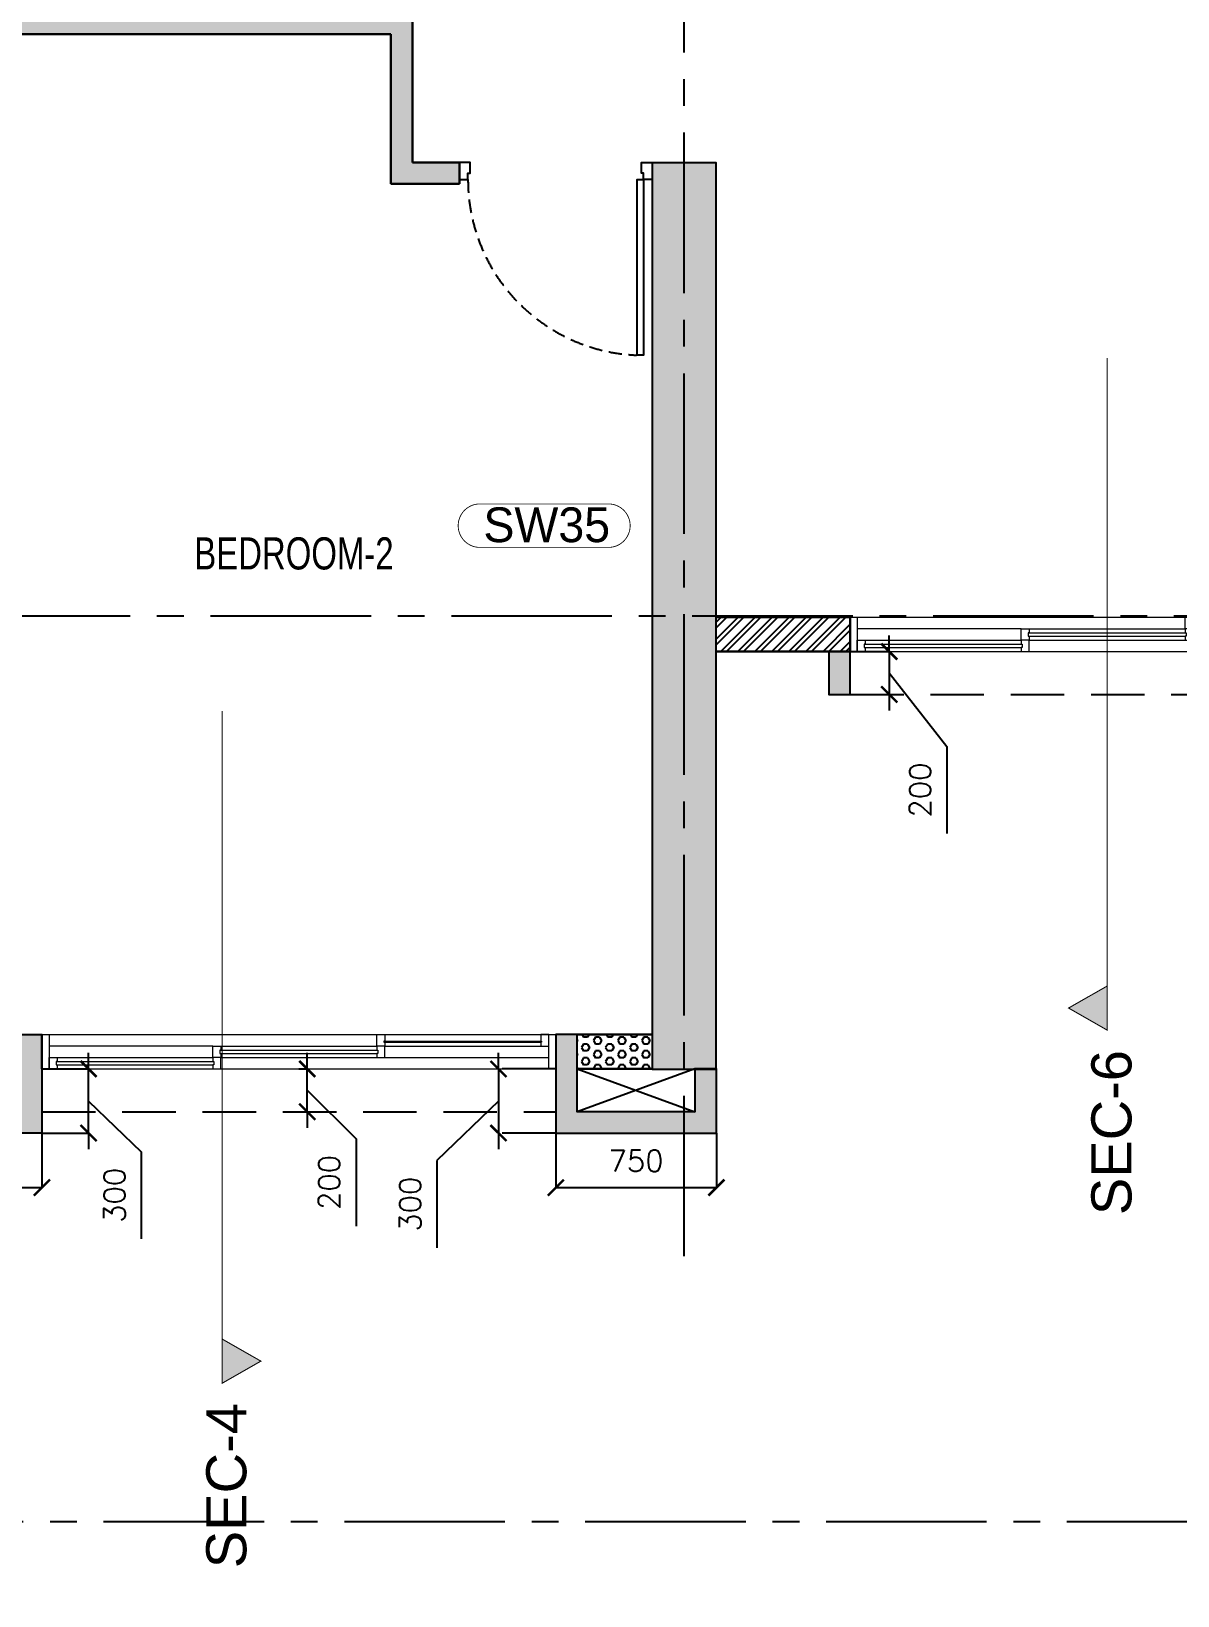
# Model space of a CAD drawing. Header units: millimetres. Extents: x 1181448 to 1317632, y -5734806 to -5633961.
# Drawn here: x 1187033 to 1192388, y -5722145 to -5714835 of the extents above; entities that cross this region are included whole.
import ezdxf

# ---------------------------------------------------------------- set-up
doc = ezdxf.new("R2010")
doc.units = ezdxf.units.MM
doc.header["$LTSCALE"] = 1000
doc.header["$MEASUREMENT"] = 0
for name, pattern in [('3BHK-A$1$AUDIT_D_120904163729-0', [0]), ('3BHK-A$1$HIDDEN', [0.375, 0.25, -0.125]), ('AUDIT_D_120904163729-0', [0]), ('T8(T9 IS SIMILAR) - TYPICAL FLOOR ELEVATION$1$AUDIT_D_120904163729-0', [0]), ('T8(T9 IS SIMILAR) - TYPICAL FLOOR ELEVATION$1$HIDDEN', [0.375, 0.25, -0.125]), ('T8_PROFILE SECTIONS$0$HIDDEN', [0.375, 0.25, -0.125]), ('T8_PROFILE SECTIONS$0$PHANTOM2', [1.25, 0.625, -0.125, 0.125, -0.125, 0.125, -0.125]), ('T8_REFUGE COLUMNS$0$CENTER2', [1.125, 0.75, -0.125, 0.125, -0.125])]:
    doc.linetypes.add(name, pattern=pattern)
doc.layers.get('0').update_dxf_attribs({"linetype": 'AUDIT_D_120904163729-0'})
for name, color, linetype in [('3BHK-A$0$A-DOOR-FULL', 2, 'Continuous'), ('3BHK-A$0$LEDGE WALL', 5, 'Continuous'), ('3BHK-A$1$A-HATCH -160', 251, '3BHK-A$1$AUDIT_D_120904163729-0'), ('A_dim', 1, 'Continuous'), ('T8(T9 IS SIMILAR) - REFUGE FLOOR$1$A_rail', 253, 'Continuous'), ('T8(T9 IS SIMILAR) - TYPICAL FLOOR ELEVATION$0$A-DIM', 1, 'T8(T9 IS SIMILAR) - TYPICAL FLOOR ELEVATION$1$AUDIT_D_120904163729-0'), ('T8(T9 IS SIMILAR) - TYPICAL FLOOR ELEVATION$1$A-WALL HATCH', 252, 'T8(T9 IS SIMILAR) - TYPICAL FLOOR ELEVATION$1$AUDIT_D_120904163729-0'), ('T8(T9 IS SIMILAR) - TYPICAL FLOOR ELEVATION$1$A-WALL-FEATURES', 6, 'T8(T9 IS SIMILAR) - TYPICAL FLOOR ELEVATION$1$AUDIT_D_120904163729-0'), ('T8_PROFILE SECTIONS$0$A-PROFILE SECTIONS', 81, 'T8_PROFILE SECTIONS$0$PHANTOM2'), ('T8_REFUGE COLUMNS$0$A-CENTERLINE', 193, 'T8_REFUGE COLUMNS$0$CENTER2'), ('T8_REFUGE COLUMNS$1$A-RCC COLS', 3, 'Continuous')]:
    doc.layers.add(name, color=color, linetype=linetype)
for name, color, linetype, lineweight in [('3BHK-A$0$a-Text', 4, 'Continuous', 0), ('3BHK-A$1$A-WALL- 160', 6, 'Continuous', 30), ('3BHK-A$1$Window', 4, 'Continuous', 20), ('T8(T9 IS SIMILAR) - REFUGE FLOOR$0$D&W', 8, 'Continuous', 25), ('T8_REFUGE COLUMNS$0$A-COLUMN NO size reduce', 81, 'Continuous', 25)]:
    doc.layers.add(name, color=color, linetype=linetype, lineweight=lineweight)
doc.layers.add('T8_REFUGE COLUMNS$0$COL-HATCH', color=7, linetype='Continuous', lineweight=25, true_color=0xa3a3a3)
doc.styles.add('3BHK-A$0$ARIAL ARROW', font='swisscl.ttf')
doc.styles.add('T8(T9 IS SIMILAR) - TYPICAL FLOOR ELEVATION$0$Romans 1', font='romans.shx', dxfattribs={"height": 100})
doc.styles.add('T8_PROFILE SECTIONS$0$arial', font='sanss___.ttf')
doc.styles.add('T8_REFUGE COLUMNS$0$STANDARD', font='GOTHIC.TTF')
doc.dimstyles.new('T8(T9 IS SIMILAR) - TYPICAL FLOOR ELEVATION$0$ALPINE S', dxfattribs={"dimscale": 0, "dimtxt": 100, "dimasz": 75, "dimexe": 0, "dimexo": 0, "dimgap": 75, "dimtad": 1, "dimdec": 0, "dimzin": 0, "dimdsep": 46, "dimtxsty": 'T8(T9 IS SIMILAR) - TYPICAL FLOOR ELEVATION$0$Romans 1', "dimblk": 'T8(T9 IS SIMILAR) - TYPICAL FLOOR ELEVATION$0$_ArchTick', "dimcen": 0.09, "dimclrd": 256, "dimclre": 256, "dimclrt": 7, "dimadec": 0, "dimazin": 0, "dimtfac": 1, "dimtdec": 0, "dimtofl": 0, "dimtmove": 1, "dimatfit": 0, "dimldrblk": 'T8(T9 IS SIMILAR) - TYPICAL FLOOR ELEVATION$0$_Open90', "dimfxl": 1, "dimtolj": 1, "dimtzin": 0, "dimarcsym": 0})

# ---------------------------------------------------------------- blocks, each defined once
blk = doc.blocks.new('T8_REFUGE COLUMNS')
at = {"layer": 'T8_REFUGE COLUMNS$0$COL-HATCH', "linetype": 'ByBlock'}
h = blk.add_hatch(color=256, dxfattribs=at)
h.dxf.hatch_style = 1
h.paths.add_polyline_path([(1189932.1, -5719684.9), (1190232.1, -5719684.9), (1190232.1, -5715449.9), (1189932.1, -5715449.9)])
at = {"layer": 'T8_REFUGE COLUMNS$0$A-CENTERLINE'}
for p, q in [((1190082.1, -5720558.8), (1190082.1, -5698299.6)), ((1223494.9, -5717567.4), (1182495.9, -5717567.4)), ((1217370.3, -5721799.9), (1182156.9, -5721799.9))]:
    blk.add_line(p, q, dxfattribs=at)
at = {"layer": 'T8_REFUGE COLUMNS$0$A-COLUMN NO size reduce', "linetype": 'ByBlock', "const_width": 3.9}
blk.add_lwpolyline([(1189128.3, -5717246.9, -1), (1189128.3, -5717043.7), (1189728.5, -5717043.7, -1), (1189728.5, -5717246.9)], format="xyb", close=True, dxfattribs=at)
at = {"layer": 'T8_REFUGE COLUMNS$1$A-RCC COLS', "linetype": 'ByBlock'}
blk.add_lwpolyline([(1189932.1, -5719684.9), (1190232.1, -5719684.9), (1190232.1, -5715449.9), (1189932.1, -5715449.9)], close=True, dxfattribs=at)
at = {"layer": 'T8_REFUGE COLUMNS$0$A-COLUMN NO size reduce', "linetype": 'ByBlock', "insert": (1189144.6, -5717059.9), "char_height": 162.5, "attachment_point": 1, "style": 'T8_REFUGE COLUMNS$0$STANDARD'}
blk.add_mtext_dynamic_manual_height_columns('SW35', width=444.685, gutter_width=500, heights=[0], dxfattribs=at)
blk = doc.blocks.new('*U456')
for points in [[(0, 0), (0, 820), (30, 820), (30, 0)], [(-40, 0), (0, 0), (0, -30), (10, -30), (10, -80), (-40, -80)], [(860, 0), (820, 0), (820, -30), (810, -30), (810, -80), (860, -80)]]:
    blk.add_lwpolyline(points, close=True)
at = {"color": 0, "linetype": 'ByBlock', "ltscale": 0.25}
blk.add_arc((-1.2, -0.5), 821.2, 0.03474, 87.62699, dxfattribs=at)
blk = doc.blocks.new('3BHK-A$1$2400')
at = {"layer": '3BHK-A$1$Window', "color": 1, "lineweight": 13}
for p, q in [((1151176.5, -5692111.9), (1148842.5, -5692111.9)), ((1149607.5, -5692111.9), (1148880, -5692111.9)), ((1149607.5, -5692218.6), (1148842.5, -5692218.6)), ((1149607.5, -5692165.3), (1148880, -5692165.3)), ((1150373.7, -5692165.3), (1149645, -5692165.3)), ((1150373.7, -5692218.6), (1149645, -5692218.6)), ((1150411.2, -5692165.3), (1151176.5, -5692165.3)), ((1151139, -5692218.6), (1150411.2, -5692218.6)), ((1150373.7, -5692271.9), (1148842.5, -5692271.9)), ((1151139, -5692271.9), (1150411.2, -5692271.9))]:
    blk.add_line(p, q, dxfattribs=at)
at = {"layer": '3BHK-A$1$Window', "color": 5, "lineweight": 13}
for p, q in [((1149607.5, -5692142.2), (1148880, -5692142.2)), ((1149607.5, -5692146.7), (1148880, -5692146.7)), ((1150373.7, -5692183.8), (1149645, -5692183.8)), ((1150373.7, -5692200), (1149645, -5692200)), ((1151139, -5692237.2), (1150411.2, -5692237.2)), ((1151139, -5692253.3), (1150411.2, -5692253.3))]:
    blk.add_line(p, q, dxfattribs=at)
at = {"layer": '3BHK-A$1$Window', "color": 4, "lineweight": 13}
for points in [[(1148842.5, -5692111.9), (1148809.5, -5692111.9), (1148809.5, -5692271.9), (1148842.5, -5692271.9)], [(1148880, -5692146.7), (1148880, -5692165.3), (1148842.5, -5692165.3), (1148842.5, -5692111.9), (1148880, -5692111.9), (1148880, -5692142.2), (1148875.5, -5692142.2), (1148875.5, -5692146.7)], [(1149607.5, -5692146.7), (1149607.5, -5692165.3), (1149645, -5692165.3), (1149645, -5692111.9), (1149607.5, -5692111.9), (1149607.5, -5692142.2), (1149612, -5692142.2), (1149612, -5692146.7)], [(1151209.5, -5692111.9), (1151176.5, -5692111.9), (1151176.5, -5692271.9), (1151209.5, -5692271.9)], [(1149645, -5692200), (1149645, -5692218.6), (1149607.5, -5692218.6), (1149607.5, -5692165.3), (1149645, -5692165.3), (1149645, -5692183.8), (1149640.5, -5692183.8), (1149640.5, -5692200)], [(1150373.7, -5692200), (1150373.7, -5692218.6), (1150411.2, -5692218.6), (1150411.2, -5692165.3), (1150373.7, -5692165.3), (1150373.7, -5692183.8), (1150378.2, -5692183.8), (1150378.2, -5692200)], [(1150411.2, -5692253.3), (1150411.2, -5692271.9), (1150373.7, -5692271.9), (1150373.7, -5692218.6), (1150411.2, -5692218.6), (1150411.2, -5692237.2), (1150406.7, -5692237.2), (1150406.7, -5692253.3)], [(1151139, -5692253.3), (1151139, -5692271.9), (1151176.5, -5692271.9), (1151176.5, -5692218.6), (1151139, -5692218.6), (1151139, -5692237.2), (1151143.5, -5692237.2), (1151143.5, -5692253.3)]]:
    blk.add_lwpolyline(points, close=True, dxfattribs=at)
blk = doc.blocks.new('3BHK-A')
at = {"layer": '3BHK-A$0$LEDGE WALL'}
h = blk.add_hatch(dxfattribs=at)
h.set_pattern_fill('HEX', color=8, scale=150, angle=180)
h.paths.add_polyline_path([(1189582.8, -5719684.7), (1189932.7, -5719684.7), (1189932.7, -5719524.7), (1189582.8, -5719524.7)])
at = {"layer": '3BHK-A$1$A-HATCH -160', "linetype": 'ByBlock'}
h = blk.add_hatch(dxfattribs=at)
h.set_pattern_fill('ZIGZAG', color=256, scale=250)
h.set_pattern_definition([(9e-15, (1e-08, 0), (31.25, 31.25), [31.25, -31.25]), (90, (31.25, 0), (-31.25, 31.25), [31.25, -31.25])])
h.paths.add_polyline_path([(1185182.8, -5714749.5), (1186532.7, -5714749.5), (1186532.7, -5714149.5), (1186632.7, -5714149.5), (1186632.7, -5714749.5), (1188712.7, -5714749.5), (1188712.7, -5714049.5), (1189032.5, -5714049.5), (1189032.5, -5714149.5), (1188812.7, -5714149.5), (1188812.7, -5715449.5), (1189032.5, -5715449.5), (1189032.5, -5715549.5), (1188712.7, -5715549.5), (1188712.7, -5714849.5), (1186632.7, -5714849.5), (1186632.7, -5715664.5), (1186532.7, -5715664.5), (1186532.7, -5714849.5), (1185182.8, -5714849.5)])
h.paths.add_polyline_path([(1185182.8, -5713249.5), (1185782.7, -5713249.5), (1185782.7, -5713149.5), (1185182.8, -5713149.5)])
h.paths.add_polyline_path([(1186532.7, -5710699.5), (1186632.7, -5710699.5), (1186632.7, -5713249.5), (1186532.7, -5713249.5)])
h.paths.add_polyline_path([(1186532.7, -5717399.5), (1186632.7, -5717399.5), (1186632.7, -5716414.5), (1186532.7, -5716414.5)])
h.paths.add_polyline_path([(1194902.2, -5715375), (1194082.3, -5715375), (1194082.3, -5715475), (1194902.2, -5715475)])
h.paths.add_polyline_path([(1195782.2, -5715375), (1196682.2, -5715375), (1196682.2, -5715475), (1195782.2, -5715475)])
h.paths.add_polyline_path([(1194132.5, -5714149.9), (1196532.4, -5714149.9), (1196532.4, -5714049.9), (1194132.5, -5714049.9)])
h.paths.add_polyline_path([(1197432.4, -5711800.2), (1197532.4, -5711800.2), (1197532.4, -5714149.9), (1197432.4, -5714149.9)])
h.paths.add_polyline_path([(1198282.4, -5714149.9), (1198958.7, -5714149.9), (1198958.7, -5714049.9), (1198282.4, -5714049.9)])
h.paths.add_polyline_path([(1196871.9, -5720208.6), (1196082.2, -5720209.7), (1196082.3, -5720109.7), (1196082.2, -5720109.7), (1196182.2, -5720109.7), (1196871.9, -5720108.6)])
h.paths.add_polyline_path([(1193397.2, -5709939.9), (1193882.3, -5709939.6), (1193882.3, -5710040.1), (1193397.3, -5710040.1)])
h.paths.add_polyline_path([(1186632.7, -5708554.7), (1187192.3, -5708554.8), (1187192.3, -5708654.7), (1186632.7, -5708654.7)])
h.paths.add_polyline_path([(1194182.3, -5715724), (1194082.3, -5715724), (1194082.3, -5715474), (1194182.3, -5715474)])
h = blk.add_hatch(dxfattribs=at)
h.set_pattern_fill('ANSI32', color=256, scale=150)
h.set_pattern_definition([(45, (-0.65, 1285.594), (-39.77475644, 39.77475644), []), (45, (25.864, 1285.594), (-39.77475644, 39.77475644), [])])
h.paths.add_polyline_path([(1190857.7, -5717574.7), (1190232.7, -5717574.7), (1190232.7, -5717734.7), (1190857.7, -5717734.7)])
at = {"layer": '3BHK-A$1$A-WALL- 160', "linetype": 'ByBlock'}
for p, q in [((1188812.7, -5715448.5, 0), (1188812.7, -5714148.5, 0)), ((1188712.7, -5714848.5, 0), (1186632.7, -5714848.5, 0)), ((1188712.7, -5715548.5, 0), (1188712.7, -5714848.5, 0)), ((1188812.7, -5715448.5, 0), (1189032.5, -5715448.5, 0)), ((1189032.5, -5715448.5, 0), (1189032.5, -5715548.5, 0)), ((1189932.4, -5715448.5, 0), (1189932.5, -5715448.5, 0)), ((1188712.7, -5715548.5, 0), (1189032.5, -5715548.5, 0)), ((1189932.4, -5715548.5, 0), (1189932.5, -5715548.5, 0)), ((1190857.7, -5717573.4, 0), (1190232.7, -5717573.4, 0)), ((1190857.7, -5717573.4, 0), (1190857.7, -5717733.4, 0)), ((1190857.7, -5717733.4, 0), (1190232.7, -5717733.4, 0)), ((1187082.7, -5719523.5, 0), (1187082.7, -5719683.5, 0)), ((1189582.8, -5719523.5, -0.5), (1189932.7, -5719523.5, 0)), ((1189582.8, -5719683.5, -0.5), (1189932.7, -5719683.5, 0))]:
    blk.add_line(p, q, dxfattribs=at)
at = {"layer": '3BHK-A$0$A-DOOR-FULL', "linetype": '3BHK-A$1$HIDDEN', "rotation": 180}
blk.add_blockref('*U456', (1189892.5, -5715528.5, 0), dxfattribs=at)
at = {"layer": '3BHK-A$1$A-WALL- 160', "linetype": 'ByBlock', "xscale": -1}
for p in [(2342067.1, -25461.5, 0), (2338292.2, -27411.6, 0)]:
    blk.add_blockref('3BHK-A$1$2400', p, dxfattribs=at)
at = {"layer": '3BHK-A$0$a-Text', "style": '3BHK-A$0$ARIAL ARROW'}
blk.add_text('BEDROOM-2', height=150, dxfattribs=at).set_placement((1187794, -5717349.8, 0))
blk = doc.blocks.new('T8(T9 IS SIMILAR) - TYPICAL FLOOR ELEVATION$0$_ArchTick')
at = {"color": 0, "linetype": 'ByBlock', "const_width": 0.15}
blk.add_lwpolyline([(-0.5, -0.5), (0.5, 0.5)], dxfattribs=at)
blk = doc.blocks.new('*D2207')
at = {"layer": 'T8(T9 IS SIMILAR) - TYPICAL FLOOR ELEVATION$0$A-DIM', "linetype": 'T8(T9 IS SIMILAR) - TYPICAL FLOOR ELEVATION$1$HIDDEN', "lineweight": -2, "transparency": 16777216}
for p, q in [((1186332.7, -5719983.5), (1186332.7, -5720238.2)), ((1187082.7, -5719983.5), (1187082.7, -5720238.2))]:
    blk.add_line(p, q, dxfattribs=at)
at = {"layer": 'T8(T9 IS SIMILAR) - TYPICAL FLOOR ELEVATION$0$A-DIM', "lineweight": -2, "transparency": 16777216}
blk.add_line((1186332.7, -5720238.2), (1187082.7, -5720238.2), dxfattribs=at)
at = {"layer": 'T8(T9 IS SIMILAR) - TYPICAL FLOOR ELEVATION$0$A-DIM', "linetype": 'ByBlock', "lineweight": -2, "transparency": 16777216, "xscale": 75, "yscale": 75, "zscale": 75, "rotation": 180}
blk.add_blockref('T8(T9 IS SIMILAR) - TYPICAL FLOOR ELEVATION$0$_ArchTick', (1186332.7, -5720238.2), dxfattribs=at)
at = {"layer": 'T8(T9 IS SIMILAR) - TYPICAL FLOOR ELEVATION$0$A-DIM', "linetype": 'ByBlock', "lineweight": -2, "transparency": 16777216, "xscale": 75, "yscale": 75, "zscale": 75}
blk.add_blockref('T8(T9 IS SIMILAR) - TYPICAL FLOOR ELEVATION$0$_ArchTick', (1187082.7, -5720238.2), dxfattribs=at)
at = {"layer": 'T8(T9 IS SIMILAR) - TYPICAL FLOOR ELEVATION$0$A-DIM', "color": 7, "linetype": 'ByBlock', "transparency": 16777216, "insert": (1186707.7, -5720113.2), "char_height": 100, "attachment_point": 5, "style": 'T8(T9 IS SIMILAR) - TYPICAL FLOOR ELEVATION$0$Romans 1'}
blk.add_mtext('\\A1;750', dxfattribs=at)
blk = doc.blocks.new('T8(T9 IS SIMILAR) - TYPICAL FLOOR ELEVATION$0$_Open90')
at = {"color": 0, "linetype": 'ByBlock', "lineweight": -2}
for p, q in [((0, 0), (-1, 0)), ((-0.5, 0.5), (0, 0)), ((0, 0), (-0.5, -0.5))]:
    blk.add_line(p, q, dxfattribs=at)
blk = doc.blocks.new('*D2208')
at = {"layer": 'T8(T9 IS SIMILAR) - TYPICAL FLOOR ELEVATION$0$A-DIM', "lineweight": -2, "transparency": 16777216}
for p, q in [((1187300.4, -5719683.5), (1187300.4, -5719608.5)), ((1187300.4, -5719983.5), (1187300.4, -5719683.5)), ((1187300.4, -5719833.5), (1187546.7, -5720070.5)), ((1187300.4, -5719983.5), (1187300.4, -5720058.5)), ((1187546.7, -5720070.5), (1187546.7, -5720477.7))]:
    blk.add_line(p, q, dxfattribs=at)
at = {"layer": 'T8(T9 IS SIMILAR) - TYPICAL FLOOR ELEVATION$0$A-DIM', "linetype": 'T8(T9 IS SIMILAR) - TYPICAL FLOOR ELEVATION$1$HIDDEN', "lineweight": -2, "transparency": 16777216}
for p, q in [((1187082.7, -5719683.5), (1187300.4, -5719683.5)), ((1187082.7, -5719983.5), (1187300.4, -5719983.5))]:
    blk.add_line(p, q, dxfattribs=at)
at = {"layer": 'T8(T9 IS SIMILAR) - TYPICAL FLOOR ELEVATION$0$A-DIM', "linetype": 'ByBlock', "lineweight": -2, "transparency": 16777216, "xscale": 75, "yscale": 75, "zscale": 75}
for p, rotation in [((1187300.4, -5719683.5), 270), ((1187300.4, -5719983.5), 90)]:
    blk.add_blockref('T8(T9 IS SIMILAR) - TYPICAL FLOOR ELEVATION$0$_ArchTick', p, dxfattribs=dict(at, rotation=rotation))
at = {"layer": 'T8(T9 IS SIMILAR) - TYPICAL FLOOR ELEVATION$0$A-DIM', "color": 7, "linetype": 'ByBlock', "transparency": 16777216, "insert": (1187421.7, -5720274.1), "char_height": 100, "attachment_point": 5, "rotation": 90, "style": 'T8(T9 IS SIMILAR) - TYPICAL FLOOR ELEVATION$0$Romans 1'}
blk.add_mtext('\\A1;300', dxfattribs=at)
blk = doc.blocks.new('*D2209')
at = {"layer": 'T8(T9 IS SIMILAR) - TYPICAL FLOOR ELEVATION$0$A-DIM', "lineweight": -2, "transparency": 16777216}
for p, q in [((1188321.7, -5719683.5), (1188321.7, -5719608.5)), ((1188321.7, -5719883.5), (1188321.7, -5719683.5)), ((1188321.7, -5719783.5), (1188549.6, -5720010.5)), ((1188321.7, -5719883.5), (1188321.7, -5719958.5)), ((1188549.6, -5720010.5), (1188549.6, -5720417.6))]:
    blk.add_line(p, q, dxfattribs=at)
at = {"layer": 'T8(T9 IS SIMILAR) - TYPICAL FLOOR ELEVATION$0$A-DIM', "linetype": 'T8(T9 IS SIMILAR) - TYPICAL FLOOR ELEVATION$1$HIDDEN', "lineweight": -2, "transparency": 16777216}
for p, q in [((1188282.7, -5719683.5), (1188321.7, -5719683.5)), ((1188282.7, -5719883.5), (1188321.7, -5719883.5))]:
    blk.add_line(p, q, dxfattribs=at)
at = {"layer": 'T8(T9 IS SIMILAR) - TYPICAL FLOOR ELEVATION$0$A-DIM', "linetype": 'ByBlock', "lineweight": -2, "transparency": 16777216, "xscale": 75, "yscale": 75, "zscale": 75}
for p, rotation in [((1188321.7, -5719683.5), 270), ((1188321.7, -5719883.5), 90)]:
    blk.add_blockref('T8(T9 IS SIMILAR) - TYPICAL FLOOR ELEVATION$0$_ArchTick', p, dxfattribs=dict(at, rotation=rotation))
at = {"layer": 'T8(T9 IS SIMILAR) - TYPICAL FLOOR ELEVATION$0$A-DIM', "color": 7, "linetype": 'ByBlock', "transparency": 16777216, "insert": (1188424.6, -5720214.1), "char_height": 100, "attachment_point": 5, "rotation": 90, "style": 'T8(T9 IS SIMILAR) - TYPICAL FLOOR ELEVATION$0$Romans 1'}
blk.add_mtext('\\A1;200', dxfattribs=at)
blk = doc.blocks.new('*D2210')
at = {"layer": 'T8(T9 IS SIMILAR) - TYPICAL FLOOR ELEVATION$0$A-DIM', "linetype": 'T8(T9 IS SIMILAR) - TYPICAL FLOOR ELEVATION$1$HIDDEN', "lineweight": -2, "transparency": 16777216}
for p, q in [((1189482.7, -5719983.5), (1189482.7, -5720238.2)), ((1190232.7, -5719983.5), (1190232.7, -5720238.2))]:
    blk.add_line(p, q, dxfattribs=at)
at = {"layer": 'T8(T9 IS SIMILAR) - TYPICAL FLOOR ELEVATION$0$A-DIM', "lineweight": -2, "transparency": 16777216}
blk.add_line((1189482.7, -5720238.2), (1190232.7, -5720238.2), dxfattribs=at)
at = {"layer": 'T8(T9 IS SIMILAR) - TYPICAL FLOOR ELEVATION$0$A-DIM', "linetype": 'ByBlock', "lineweight": -2, "transparency": 16777216, "xscale": 75, "yscale": 75, "zscale": 75, "rotation": 180}
blk.add_blockref('T8(T9 IS SIMILAR) - TYPICAL FLOOR ELEVATION$0$_ArchTick', (1189482.7, -5720238.2), dxfattribs=at)
at = {"layer": 'T8(T9 IS SIMILAR) - TYPICAL FLOOR ELEVATION$0$A-DIM', "linetype": 'ByBlock', "lineweight": -2, "transparency": 16777216, "xscale": 75, "yscale": 75, "zscale": 75}
blk.add_blockref('T8(T9 IS SIMILAR) - TYPICAL FLOOR ELEVATION$0$_ArchTick', (1190232.7, -5720238.2), dxfattribs=at)
at = {"layer": 'T8(T9 IS SIMILAR) - TYPICAL FLOOR ELEVATION$0$A-DIM', "color": 7, "linetype": 'ByBlock', "transparency": 16777216, "insert": (1189857.7, -5720113.2), "char_height": 100, "attachment_point": 5, "style": 'T8(T9 IS SIMILAR) - TYPICAL FLOOR ELEVATION$0$Romans 1'}
blk.add_mtext('\\A1;750', dxfattribs=at)
blk = doc.blocks.new('*D2211')
at = {"layer": 'T8(T9 IS SIMILAR) - TYPICAL FLOOR ELEVATION$0$A-DIM', "lineweight": -2, "transparency": 16777216}
for p, q in [((1189215, -5719683.5), (1189215, -5719608.5)), ((1189215, -5719683.5), (1189215, -5719983.5)), ((1189215, -5719833.5), (1188927.5, -5720112.1)), ((1189215, -5719983.5), (1189215, -5720058.5)), ((1188927.5, -5720112.1), (1188927.5, -5720519.3))]:
    blk.add_line(p, q, dxfattribs=at)
at = {"layer": 'T8(T9 IS SIMILAR) - TYPICAL FLOOR ELEVATION$0$A-DIM', "linetype": 'T8(T9 IS SIMILAR) - TYPICAL FLOOR ELEVATION$1$HIDDEN', "lineweight": -2, "transparency": 16777216}
for p, q in [((1189482.7, -5719683.5), (1189215, -5719683.5)), ((1189482.7, -5719983.5), (1189215, -5719983.5))]:
    blk.add_line(p, q, dxfattribs=at)
at = {"layer": 'T8(T9 IS SIMILAR) - TYPICAL FLOOR ELEVATION$0$A-DIM', "linetype": 'ByBlock', "lineweight": -2, "transparency": 16777216, "xscale": 75, "yscale": 75, "zscale": 75}
for p, rotation in [((1189215, -5719683.5), 270), ((1189215, -5719983.5), 90)]:
    blk.add_blockref('T8(T9 IS SIMILAR) - TYPICAL FLOOR ELEVATION$0$_ArchTick', p, dxfattribs=dict(at, rotation=rotation))
at = {"layer": 'T8(T9 IS SIMILAR) - TYPICAL FLOOR ELEVATION$0$A-DIM', "color": 7, "linetype": 'ByBlock', "transparency": 16777216, "insert": (1188802.5, -5720315.7), "char_height": 100, "attachment_point": 5, "rotation": 90, "style": 'T8(T9 IS SIMILAR) - TYPICAL FLOOR ELEVATION$0$Romans 1'}
blk.add_mtext('\\A1;300', dxfattribs=at)
blk = doc.blocks.new('*D2212')
at = {"layer": 'T8(T9 IS SIMILAR) - TYPICAL FLOOR ELEVATION$0$A-DIM', "lineweight": -2, "transparency": 16777216}
for p, q in [((1191040.3, -5717733.5), (1191040.3, -5717658.5)), ((1191040.3, -5717733.5), (1191040.3, -5717933.5)), ((1191040.3, -5717833.5), (1191309.4, -5718176.9)), ((1191040.3, -5717933.5), (1191040.3, -5718008.5)), ((1191309.4, -5718176.9), (1191309.4, -5718584))]:
    blk.add_line(p, q, dxfattribs=at)
at = {"layer": 'T8(T9 IS SIMILAR) - TYPICAL FLOOR ELEVATION$0$A-DIM', "linetype": 'T8(T9 IS SIMILAR) - TYPICAL FLOOR ELEVATION$1$HIDDEN', "lineweight": -2, "transparency": 16777216}
for p, q in [((1190857.7, -5717733.5), (1191040.3, -5717733.5)), ((1190857.7, -5717933.5), (1191040.3, -5717933.5))]:
    blk.add_line(p, q, dxfattribs=at)
at = {"layer": 'T8(T9 IS SIMILAR) - TYPICAL FLOOR ELEVATION$0$A-DIM', "linetype": 'ByBlock', "lineweight": -2, "transparency": 16777216, "xscale": 75, "yscale": 75, "zscale": 75}
for p, rotation in [((1191040.3, -5717733.5), 270), ((1191040.3, -5717933.5), 90)]:
    blk.add_blockref('T8(T9 IS SIMILAR) - TYPICAL FLOOR ELEVATION$0$_ArchTick', p, dxfattribs=dict(at, rotation=rotation))
at = {"layer": 'T8(T9 IS SIMILAR) - TYPICAL FLOOR ELEVATION$0$A-DIM', "color": 7, "linetype": 'ByBlock', "transparency": 16777216, "insert": (1191184.4, -5718380.5), "char_height": 100, "attachment_point": 5, "rotation": 90, "style": 'T8(T9 IS SIMILAR) - TYPICAL FLOOR ELEVATION$0$Romans 1'}
blk.add_mtext('\\A1;200', dxfattribs=at)
blk = doc.blocks.new('T8_PROFILE SECTIONS$0$MH')
at = {"layer": 'T8_PROFILE SECTIONS$0$A-PROFILE SECTIONS', "linetype": 'T8_PROFILE SECTIONS$0$HIDDEN', "ltscale": 2}
h = blk.add_hatch(color=256, dxfattribs=at)
h.dxf.hatch_style = 1
h.paths.add_polyline_path([(1140339.1, -5697424.8), (1140519.9, -5697528.1), (1140339.1, -5697631.3)])
at = {"layer": 'T8_PROFILE SECTIONS$0$A-PROFILE SECTIONS', "linetype": 'T8_PROFILE SECTIONS$0$HIDDEN', "ltscale": 2, "const_width": 5}
blk.add_lwpolyline([(1140339.1, -5697424.8), (1140339.1, -5697424.8), (1140519.9, -5697528.1), (1140339.1, -5697631.3)], close=True, dxfattribs=at)
blk.add_lwpolyline([(1140339.1, -5697424.8), (1140339.1, -5700565.7)], dxfattribs=at)
blk = doc.blocks.new('PROFILE SECTION LINE T9')
at = {"layer": 'T8_PROFILE SECTIONS$0$A-PROFILE SECTIONS', "linetype": 'ByBlock', "rotation": 180}
blk.add_blockref('T8_PROFILE SECTIONS$0$MH', (1146679.6, -5705311.5, 0), dxfattribs=at)
at = {"layer": 'T8_PROFILE SECTIONS$0$A-PROFILE SECTIONS', "linetype": 'ByBlock', "xscale": -1, "rotation": 180}
blk.add_blockref('T8_PROFILE SECTIONS$0$MH', (-1138133, -5706961.2, 0), dxfattribs=at)
at = {"layer": 'T8_PROFILE SECTIONS$0$A-PROFILE SECTIONS', "linetype": 'ByBlock', "char_height": 187.5, "attachment_point": 3, "rotation": 90, "style": 'T8_PROFILE SECTIONS$0$arial'}
for s, insert in [('SEC-6', (6266, -7979.5, 0)), ('SEC-4', (2131.7, -9629.2, 0))]:
    blk.add_mtext_dynamic_manual_height_columns(s, width=301.334, gutter_width=500, heights=[0], dxfattribs=dict(at, insert=insert))
blk = doc.blocks.new('T8(T9 IS SIMILAR) - TYPICAL FLOOR ELEVATION')
at = {"layer": 'T8(T9 IS SIMILAR) - TYPICAL FLOOR ELEVATION$1$A-WALL HATCH', "linetype": 'ByBlock'}
h = blk.add_hatch(dxfattribs=at)
h.set_pattern_fill('ZIGZAG', color=256, scale=250)
h.set_pattern_definition([(0, (0, 0), (31.25, 31.25), [31.25, -31.25]), (90, (31.25, 0), (-31.25, 31.25), [31.25, -31.25])])
h.paths.add_polyline_path([(1186332.7, -5719983.5), (1186332.7, -5719683.5), (1186432.7, -5719683.5), (1186432.7, -5719883.5), (1186982.7, -5719883.5), (1186982.7, -5719523.5), (1187082.7, -5719523.5), (1187082.7, -5719983.5)])
h.paths.add_polyline_path([(1190232.7, -5719983.5), (1190232.7, -5719683.5), (1190132.7, -5719683.5), (1190132.7, -5719883.5), (1189582.7, -5719883.5), (1189582.7, -5719523.5), (1189482.7, -5719523.5), (1189482.7, -5719983.5)])
h.paths.add_polyline_path([(1190857.7, -5717933.5), (1190857.7, -5717733.5), (1190757.7, -5717733.5), (1190757.7, -5717933.5)])
h.paths.add_polyline_path([(1193357.7, -5717733.5), (1193357.7, -5717933.5), (1193257.7, -5717933.5), (1193257.7, -5717733.5)])
h.paths.add_polyline_path([(1196632.8, -5709938.8), (1196632.8, -5709738.8), (1196532.8, -5709738.8), (1196532.8, -5709938.8)])
h.paths.add_polyline_path([(1194132, -5709738.8), (1194132, -5709938.8), (1194032, -5709938.8), (1194032, -5709738.8)])
h.paths.add_polyline_path([(1195742.7, -5701889.7), (1196212.8, -5701889.7), (1196212.8, -5702349.7), (1196112.8, -5702349.7), (1196112.8, -5701989.7), (1195742.7, -5701989.7)])
h.paths.add_polyline_path([(1198312.8, -5702349.7), (1198312.8, -5701889.7), (1199132.6, -5701889.7), (1199132.6, -5701989.7), (1198412.8, -5701989.7), (1198412.8, -5702349.7)])
h.paths.add_polyline_path([(1199662.5, -5701090.3), (1199662.5, -5700890.3), (1199762.5, -5700890.3), (1199762.5, -5701090.3)])
h.paths.add_polyline_path([(1201862.6, -5700890.3), (1201862.6, -5701090.3), (1201962.6, -5701090.3), (1201962.6, -5700890.3)])
h.paths.add_polyline_path([(1210681.9, -5700890.3), (1210681.9, -5701090.3), (1210581.9, -5701090.3), (1210581.9, -5700890.3)])
h.paths.add_polyline_path([(1212882, -5701090.3), (1212882, -5700890.3), (1212782, -5700890.3), (1212782, -5701090.3)])
h.paths.add_polyline_path([(1214231.8, -5702349.7), (1214231.8, -5701889.7), (1213412.3, -5701889.7), (1213412.3, -5701989.7), (1214131.8, -5701989.7), (1214131.8, -5702349.7)])
h.paths.add_polyline_path([(1216801.9, -5701889.7), (1216331.8, -5701889.7), (1216331.8, -5702349.7), (1216431.8, -5702349.7), (1216431.8, -5701989.7), (1216801.9, -5701989.7)])
h.paths.add_polyline_path([(1215911.7, -5709938.8), (1215911.7, -5709738.8), (1216011.7, -5709738.8), (1216011.7, -5709938.8)])
h.paths.add_polyline_path([(1218412.5, -5709738.8), (1218412.5, -5709938.8), (1218512.5, -5709938.8), (1218512.5, -5709738.8)])
h.paths.add_polyline_path([(1221686.9, -5717933.5), (1221686.9, -5717733.5), (1221786.9, -5717733.5), (1221786.9, -5717933.5)])
h.paths.add_polyline_path([(1219186.9, -5717733.5), (1219186.9, -5717933.5), (1219286.9, -5717933.5), (1219286.9, -5717733.5)])
h.paths.add_polyline_path([(1222311.8, -5719983.5), (1222311.8, -5719683.5), (1222411.8, -5719683.5), (1222411.8, -5719883.5), (1222961.8, -5719883.5), (1222961.8, -5719523.5), (1223061.8, -5719523.5), (1223061.8, -5719983.5)])
h.paths.add_polyline_path([(1226211.8, -5719983.5), (1226211.8, -5719683.5), (1226111.8, -5719683.5), (1226111.8, -5719883.5), (1225561.8, -5719883.5), (1225561.8, -5719523.5), (1225461.8, -5719523.5), (1225461.8, -5719983.5)])
h.paths.add_polyline_path([(1217001.9, -5727584.6), (1216901.9, -5727584.6), (1216901.9, -5727784.6), (1216356.8, -5727784.6), (1216356.8, -5727424.6), (1216256.8, -5727424.6), (1216256.8, -5727884.6), (1217001.9, -5727884.6)])
h.paths.add_polyline_path([(1214156.8, -5727424.6), (1214056.8, -5727424.6), (1214056.8, -5727784.6), (1213412.3, -5727784.6), (1213412.3, -5727884.6), (1214156.8, -5727884.6)])
h.paths.add_polyline_path([(1210681.9, -5728884), (1210681.9, -5728684), (1210581.9, -5728684), (1210581.9, -5728884)])
h.paths.add_polyline_path([(1212882, -5728684), (1212882, -5728884), (1212782, -5728884), (1212782, -5728684)])
h.paths.add_polyline_path([(1201862.6, -5728884), (1201862.6, -5728684), (1201962.6, -5728684), (1201962.6, -5728884)])
h.paths.add_polyline_path([(1199662.5, -5728684), (1199662.5, -5728884), (1199762.5, -5728884), (1199762.5, -5728684)])
h.paths.add_polyline_path([(1198387.7, -5727424.6), (1198487.7, -5727424.6), (1198487.7, -5727784.6), (1199132.3, -5727784.6), (1199132.3, -5727884.6), (1198387.7, -5727884.6)])
h.paths.add_polyline_path([(1195542.6, -5727584.6), (1195642.6, -5727584.6), (1195642.6, -5727784.6), (1196187.7, -5727784.6), (1196187.7, -5727424.6), (1196287.7, -5727424.6), (1196287.7, -5727884.6), (1195542.6, -5727884.6)])
at = {"layer": 'T8(T9 IS SIMILAR) - TYPICAL FLOOR ELEVATION$1$A-WALL-FEATURES', "color": 8, "linetype": 'T8(T9 IS SIMILAR) - TYPICAL FLOOR ELEVATION$1$HIDDEN'}
for p, q in [((1190857.7, -5717933.5, 0), (1193257.7, -5717933.5, 0)), ((1187082.7, -5719883.5, 0), (1189482.7, -5719883.5, 0))]:
    blk.add_line(p, q, dxfattribs=at)
at = {"layer": 'T8(T9 IS SIMILAR) - TYPICAL FLOOR ELEVATION$1$A-WALL-FEATURES', "color": 8, "linetype": 'ByBlock'}
for p, q in [((1189582.7, -5719683.5, 0), (1190132.7, -5719883.5, 0)), ((1190132.7, -5719683.5, 0), (1189582.7, -5719883.5, 0))]:
    blk.add_line(p, q, dxfattribs=at)
at = {"layer": 'T8(T9 IS SIMILAR) - TYPICAL FLOOR ELEVATION$1$A-WALL-FEATURES', "linetype": 'ByBlock', "elevation": 0}
for points in [[(1190857.7, -5717933.5), (1190857.7, -5717733.5), (1190757.7, -5717733.5), (1190757.7, -5717933.5)], [(1186332.7, -5719983.5), (1186332.7, -5719683.5), (1186432.7, -5719683.5), (1186432.7, -5719883.5), (1186982.7, -5719883.5), (1186982.7, -5719523.5), (1187082.7, -5719523.5), (1187082.7, -5719983.5)], [(1190232.7, -5719983.5), (1190232.7, -5719683.5), (1190132.7, -5719683.5), (1190132.7, -5719883.5), (1189582.7, -5719883.5), (1189582.7, -5719523.5), (1189482.7, -5719523.5), (1189482.7, -5719983.5)]]:
    blk.add_lwpolyline(points, close=True, dxfattribs=at)
at = {"layer": 'T8(T9 IS SIMILAR) - TYPICAL FLOOR ELEVATION$0$A-DIM', "linetype": 'ByBlock'}
for base, p1, p2, picture, middle in [((1191040.3, -5717933.5), (1190857.7, -5717733.5, 0), (1190857.7, -5717933.5, 0), '*D2212', (1191309.4, -5718251.9)), ((1187300.4, -5719683.5), (1187082.7, -5719983.5), (1187082.7, -5719683.5, 0), '*D2208', (1187546.7, -5720145.5)), ((1188321.7, -5719683.5), (1188282.7, -5719883.5, 0), (1188282.7, -5719683.5, 0), '*D2209', (1188549.6, -5720085.5)), ((1189215, -5719983.5), (1189482.7, -5719683.5, 0), (1189482.7, -5719983.5), '*D2211', (1188927.5, -5720187.1))]:
    dim = blk.add_linear_dim(base=base, p1=p1, p2=p2, angle=90, dimstyle='T8(T9 IS SIMILAR) - TYPICAL FLOOR ELEVATION$0$ALPINE S', override={"dimscale": 1, "dimfxl": 5, "dimarcsym": 1}, dxfattribs=at)
    dim.commit()
    dim.dimension.update_dxf_attribs({"geometry": picture, "text_midpoint": middle, "dimtype": 128})
for base, p1, p2, picture, middle in [((1187082.7, -5720238.2), (1186332.7, -5719983.5, 0), (1187082.7, -5719983.5, 0), '*D2207', (1186707.7, -5720113.2)), ((1190232.7, -5720238.2), (1189482.7, -5719983.5, 0), (1190232.7, -5719983.5, 0), '*D2210', (1189857.7, -5720113.2))]:
    dim = blk.add_linear_dim(base=base, p1=p1, p2=p2, dimstyle='T8(T9 IS SIMILAR) - TYPICAL FLOOR ELEVATION$0$ALPINE S', override={"dimscale": 1, "dimfxl": 5, "dimarcsym": 1}, dxfattribs=at)
    dim.commit()
    dim.dimension.update_dxf_attribs({"geometry": picture, "text_midpoint": middle})
blk = doc.blocks.new('T8(T9 IS SIMILAR) - REFUGE FLOOR')
at = {"layer": 'T8(T9 IS SIMILAR) - REFUGE FLOOR$0$D&W', "linetype": 'ByBlock'}
blk.add_blockref('3BHK-A', (0, 0), dxfattribs=at)
at = {"layer": 'T8(T9 IS SIMILAR) - REFUGE FLOOR$1$A_rail', "linetype": 'ByBlock'}
blk.add_blockref('T8_REFUGE COLUMNS', (0, 0), dxfattribs=at)
blk.add_blockref('T8(T9 IS SIMILAR) - TYPICAL FLOOR ELEVATION', (0, 0), dxfattribs=at)

msp = doc.modelspace()

# ---------------------------------------------------------------- block references
at = {"layer": 'A_dim', "linetype": 'ByBlock'}
msp.add_blockref('T8(T9 IS SIMILAR) - REFUGE FLOOR', (0, 0), dxfattribs=at)

# ---------------------------------------------------------------- next in the draw order: block references
at = {"layer": 'T8_PROFILE SECTIONS$0$A-PROFILE SECTIONS', "linetype": 'ByBlock'}
msp.add_blockref('PROFILE SECTION LINE T9', (1185718.2, -5711615.8, 0), dxfattribs=at)

doc.saveas('drawing.dxf')
